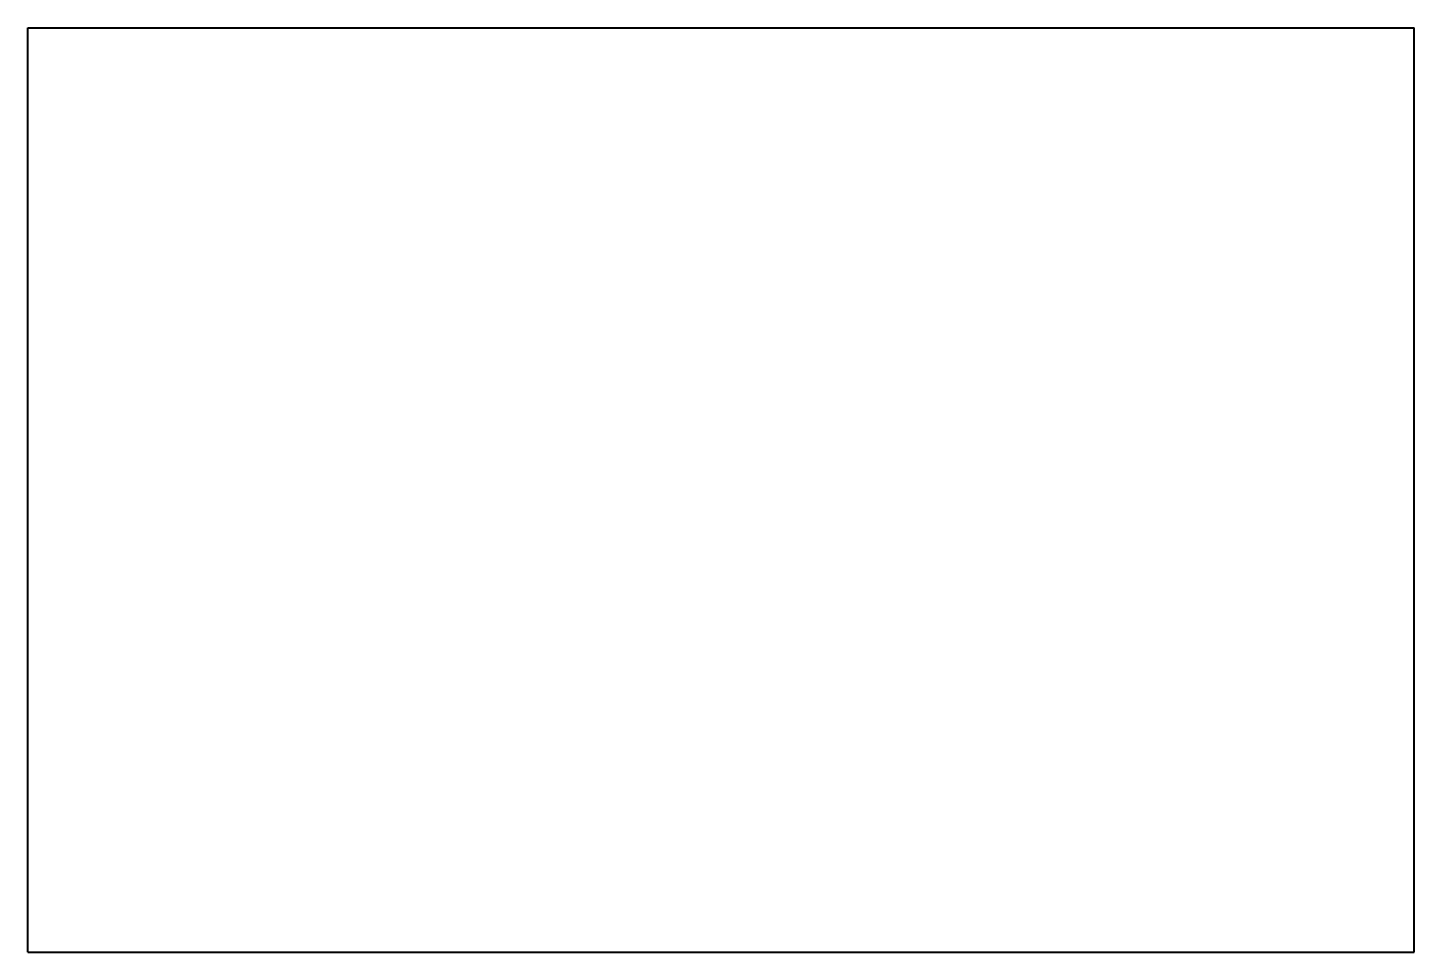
# Model space of a CAD drawing. Header units: millimetres. Extents: x 0 to 1500, y 0 to 1000.
import ezdxf

# ---------------------------------------------------------------- set-up
doc = ezdxf.new("R2010")
doc.units = ezdxf.units.MM
doc.layers.add('Visible', color=7, linetype='Continuous', lineweight=40)

msp = doc.modelspace()

# ---------------------------------------------------------------- linework, layer by layer
at = {"layer": 'Visible'}
for p, q in [((0, 0), (0, 1000)), ((0, 1000), (1500, 1000)), ((1500, 0), (1500, 1000)), ((0, 0), (1500, 0))]:
    msp.add_line(p, q, dxfattribs=at)

doc.saveas('drawing.dxf')
